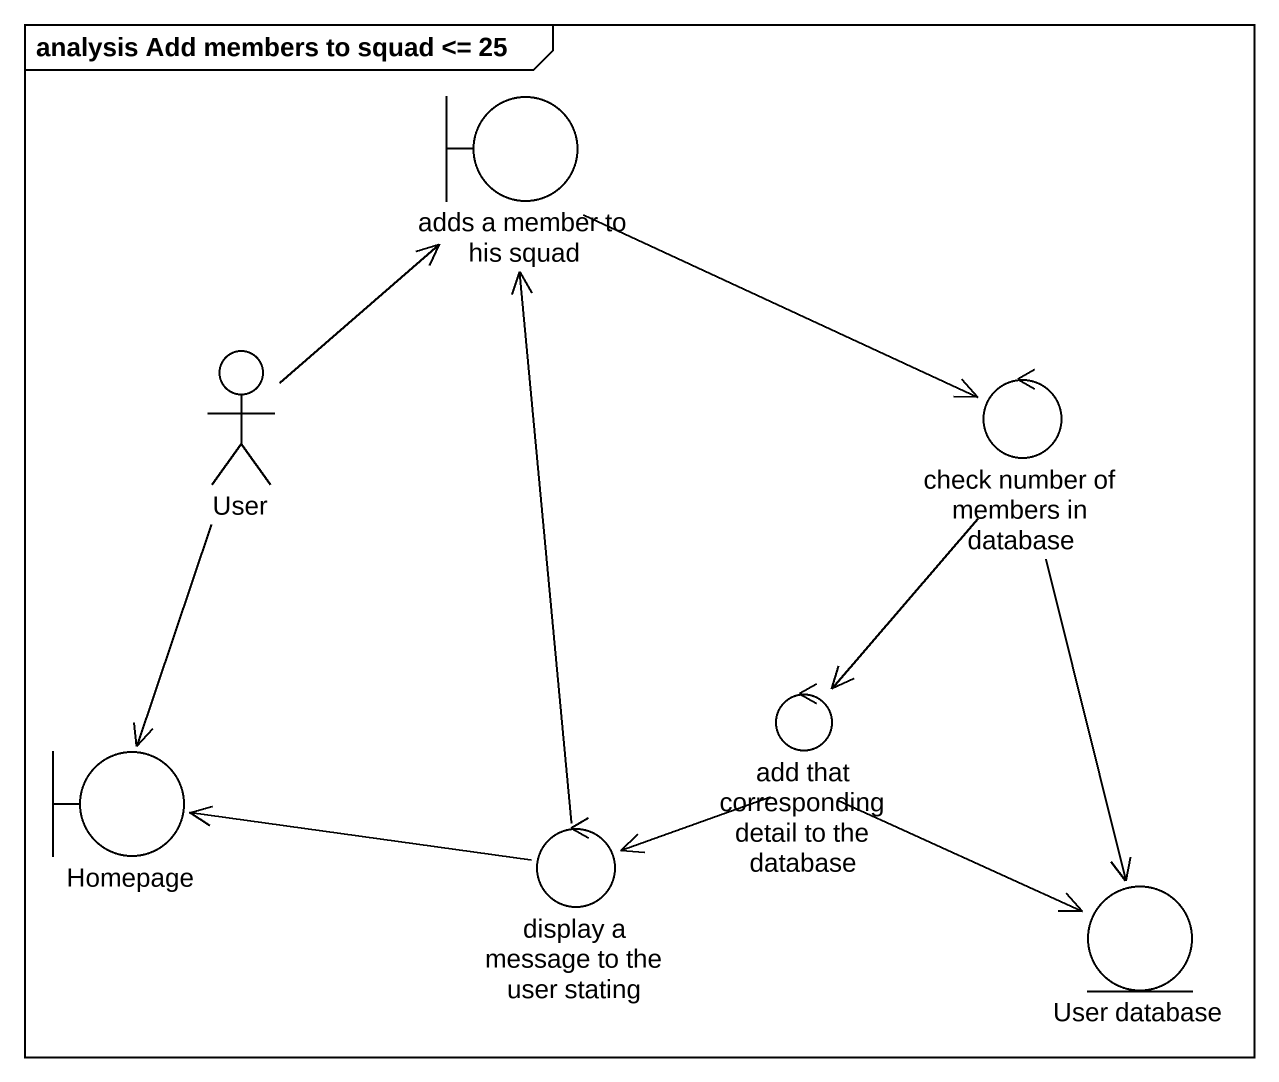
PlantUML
@startuml
mainframe analysis Add members to squad <= 25
boundary "adds a member to his squad" as adds_a_member_to_his_squad
actor User
control "check number of members in database" as check_number_of_members_in
boundary Homepage
control "add that corresponding detail to the database" as add_that_corresponding
control "display a message to the user stating" as display_a_message_to_the
entity "User database" as User_database
adds_a_member_to_his_squad -right-> check_number_of_members_in
User -up-> adds_a_member_to_his_squad
User --> Homepage
check_number_of_members_in --> add_that_corresponding
check_number_of_members_in --> User_database
add_that_corresponding -left-> display_a_message_to_the
add_that_corresponding -right-> User_database
display_a_message_to_the -up-> adds_a_member_to_his_squad
display_a_message_to_the -left-> Homepage
@enduml
